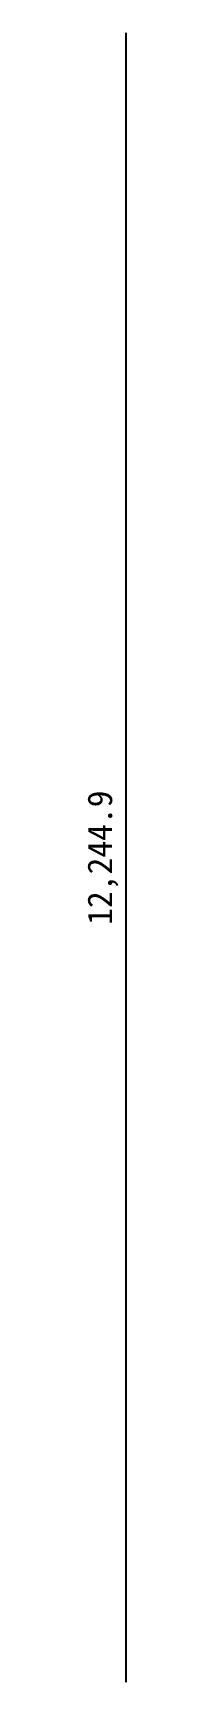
# Model space of a CAD drawing. Units: millimetres at full size, sheet at 1:100. Extents: x -15837 to -15551, y -9612 to 2633.
import ezdxf
from ezdxf.enums import TextEntityAlignment as Align

# ---------------------------------------------------------------- set-up
doc = ezdxf.new("R2010")
doc.units = ezdxf.units.MM
doc.header["$LTSCALE"] = 100
doc.layers.add('0-0', color=7, linetype='Continuous')
doc.styles.add('ＭＳ ゴシック', font='')
doc.styles.get('ＭＳ ゴシック').set_extended_font_data('MS Gothic')

msp = doc.modelspace()

# ---------------------------------------------------------------- linework, layer by layer
at = {"layer": '0-0'}
msp.add_line((-15551, -9612.2), (-15551, 2632.7), dxfattribs=at)

# ---------------------------------------------------------------- texts
at = {"layer": '0-0', "color": 4, "style": 'ＭＳ ゴシック'}
msp.add_text('12,244.9', height=183.3, rotation=90, dxfattribs=at).set_placement((-15601, -3989.8), align=Align.BOTTOM_LEFT)

doc.saveas('drawing.dxf')
